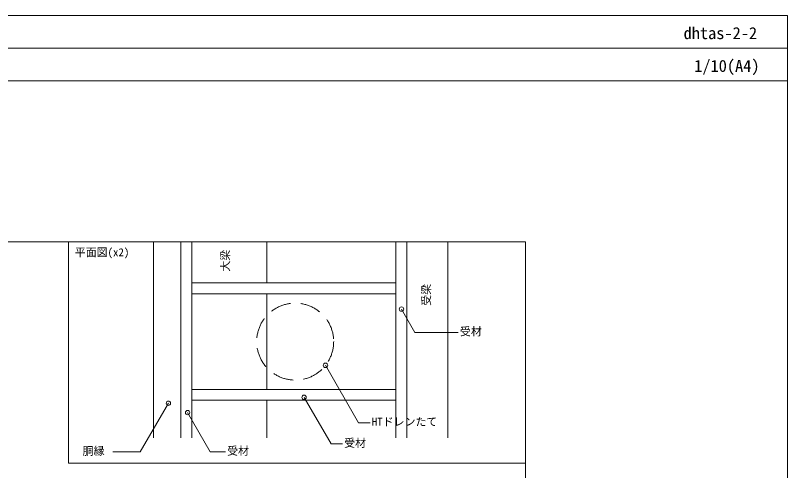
# Model space of a CAD drawing. Units: millimetres, scale not verified. Extents: x -1380 to 1380, y -955 to 955.
# Drawn here: x -34 to 1380, y 121 to 955 of the extents above; entities that cross this region are included whole.
import ezdxf
from ezdxf.enums import TextEntityAlignment as Align

# ---------------------------------------------------------------- set-up
doc = ezdxf.new("R2010")
doc.units = ezdxf.units.MM
doc.header["$LTSCALE"] = 3
doc.linetypes.add('USER2', pattern=[19.05, 12.7, -6.35])
for name, color, linetype, lineweight in [('0-0_0', 7, 'Continuous', 18), ('0-2_MOJI', 7, 'Continuous', 18), ('0-4_KANAMONO', 5, 'Continuous', 18), ('0-6_TEKKOTU', 7, 'Continuous', 18), ('0-B_WAKU', 7, 'Continuous', 18), ('0-E_doubuti', 5, 'Continuous', 18)]:
    doc.layers.add(name, color=color, linetype=linetype, lineweight=lineweight)
doc.styles.add('ＭＳ ゴシック', font='')
doc.styles.get('ＭＳ ゴシック').set_extended_font_data('MS Gothic')

msp = doc.modelspace()

# ---------------------------------------------------------------- linework, layer by layer
at = {"layer": '0-0_0'}
msp.add_line((-1379.927, 894.928), (1380.073, 894.928), dxfattribs=at)
msp.add_lwpolyline([(-899.927, -660.072), (900.073, -660.072), (900.073, 539.928), (-899.927, 539.928)], close=True, dxfattribs=at)
at = {"layer": '0-2_MOJI'}
for points in [[(777.131, 374.082), (697.699, 374.082), (673.054, 416.769)], [(721.865, 374.082), (697.699, 374.082), (673.054, 416.769)], [(721.865, 374.082), (697.699, 374.082), (673.054, 416.769)], [(615.693, 208.728), (594.526, 208.728), (533.863, 313.8)], [(565.12, 169.774), (543.953, 169.774), (494.663, 255.148)], [(144.122, 155.047), (194.56, 155.047), (246.173, 244.443)], [(350.698, 155.346), (322.878, 155.346), (281.357, 227.263)]]:
    msp.add_lwpolyline(points, dxfattribs=at)
for centre in [(673.054, 416.769), (533.863, 313.8), (494.663, 255.148), (246.173, 244.443), (281.357, 227.263)]:
    msp.add_circle(centre, 4, dxfattribs=at)
at = {"layer": '0-4_KANAMONO', "linetype": 'USER2'}
msp.add_circle((478.354, 357.263), 70.5, dxfattribs=at)
at = {"layer": '0-6_TEKKOTU'}
for p, q in [((426.357, 464.763), (426.357, 539.928)), ((757.857, 180.998), (757.857, 539.928)), ((426.357, 269.763), (426.357, 444.763)), ((426.357, 180.998), (426.357, 249.763))]:
    msp.add_line(p, q, dxfattribs=at)
at = {"layer": '0-B_WAKU'}
for points in [[(1380.073, 834.928), (-1379.927, 834.928), (-1379.927, 954.928), (1380.073, 954.928)], [(-1379.927, -955.072), (1380.073, -955.072), (1380.073, 954.928), (-1379.927, 954.928)], [(63.284, 134.67), (900.073, 134.67), (900.073, 539.928), (63.284, 539.928)]]:
    msp.add_lwpolyline(points, close=True, dxfattribs=at)
at = {"layer": '0-E_doubuti'}
for p, q in [((218.857, 180.998), (218.857, 539.928)), ((268.857, 180.998), (268.857, 539.928)), ((288.857, 180.998), (288.857, 539.928)), ((662.857, 180.998), (662.857, 539.928)), ((682.857, 180.998), (682.857, 539.928))]:
    msp.add_line(p, q, dxfattribs=at)
for points in [[(288.857, 464.763), (662.857, 464.763), (662.857, 444.763), (288.857, 444.763)], [(288.857, 249.763), (662.857, 249.763), (662.857, 269.763), (288.857, 269.763)]]:
    msp.add_lwpolyline(points, close=True, dxfattribs=at)

# ---------------------------------------------------------------- texts
at = {"layer": '0-2_MOJI', "style": 'ＭＳ ゴシック'}
for s, p in [('平面図(x2)', (74.755, 509.206)), ('受材', (780.131, 364.082)), ('HTドレンたて', (618.693, 198.728)), ('受材', (568.12, 159.774)), ('胴縁', (89.142, 145.047)), ('受材', (353.698, 145.346))]:
    msp.add_text(s, height=14.66, dxfattribs=at).set_placement(p, align=Align.BOTTOM_LEFT)
for s, p in [('大梁', (362.247, 485.513)), ('受梁', (730.369, 422.96))]:
    msp.add_text(s, height=14.66, rotation=90, dxfattribs=at).set_placement(p, align=Align.BOTTOM_LEFT)
at = {"layer": '0-B_WAKU', "style": 'ＭＳ ゴシック'}
for s, p in [('dhtas-2-2', (1189.642, 904.928)), ('1/10(A4)', (1209.134, 844.928))]:
    msp.add_text(s, height=21.99, dxfattribs=at).set_placement(p, align=Align.BOTTOM_LEFT)

doc.saveas('drawing.dxf')
